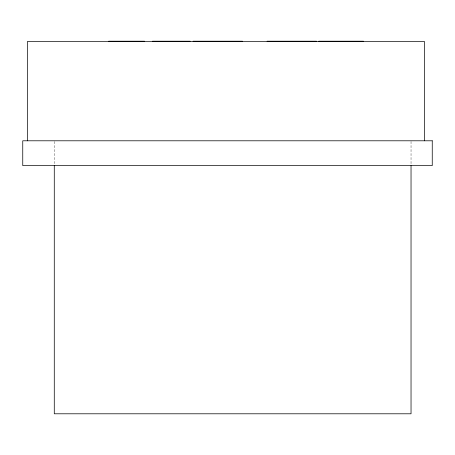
<?xml version="1.0" encoding="UTF-8"?>
<svg xmlns="http://www.w3.org/2000/svg" width="455" height="455" viewBox="0 0 455 455"><rect width="100%" height="100%" fill="white"/><g stroke="black" fill="none" stroke-linecap="round" stroke-linejoin="round"><path stroke-width="0.34" stroke-dasharray="2.27 1.71" d="M411.036 141.499L411.036 164.903M54.276 141.499L54.276 164.903"/><path stroke-width="0.68" d="M108.7 41.206L144.559 41.206M152.442 41.206L190.162 41.206M193.051 41.206L242.498 41.206M267.062 41.206L316.509 41.206M318.727 41.206L363.5 41.206M424.492 140.794L424.492 41.519L27.402 41.519L27.402 140.794M411.036 165.609L411.036 413.794L54.276 413.794L54.276 165.609M432.25 140.794L22.75 140.794L22.75 165.609L432.25 165.609L432.25 140.794"/></g></svg>
